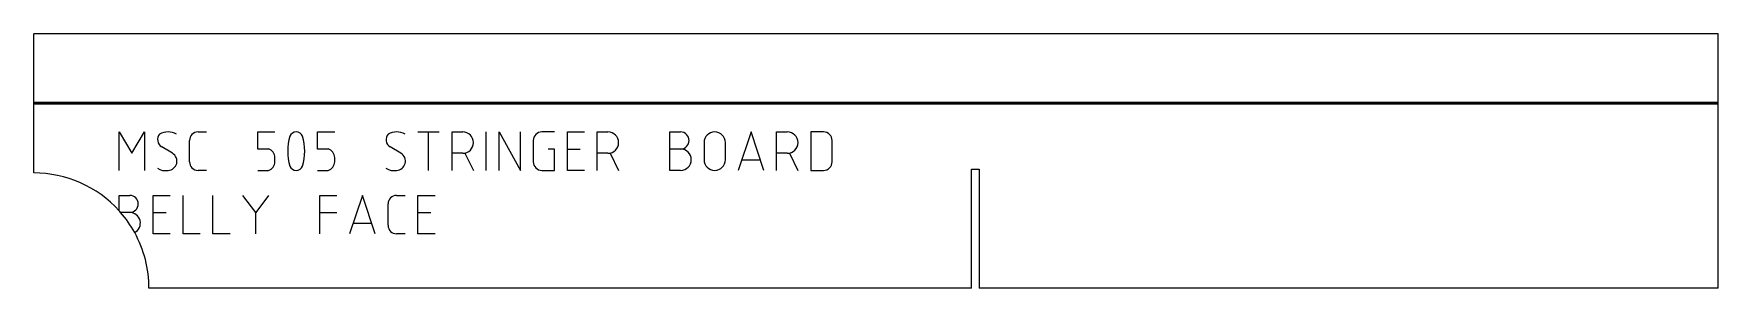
# Model space of a CAD drawing. Header units: millimetres. Extents: x 0 to 438, y 0 to 66.
import ezdxf

# ---------------------------------------------------------------- set-up
doc = ezdxf.new("R2010")
doc.units = ezdxf.units.MM
for name, color, linetype, lineweight in [('IV_BEND', 250, 'Continuous', 50), ('IV_MARK_SURFACE', 2, 'Continuous', 25), ('IV_OUTER_PROFILE', 7, 'Continuous', 5)]:
    doc.layers.add(name, color=color, linetype=linetype, lineweight=lineweight)

msp = doc.modelspace()

# ---------------------------------------------------------------- linework, layer by layer
at = {"layer": 'IV_BEND'}
msp.add_line((0, 48.1), (438.34, 48.1), dxfattribs=at)
at = {"layer": 'IV_MARK_SURFACE'}
for p, q in [((22.21, 30.66), (22.21, 40.66)), ((22.21, 40.66), (25.54, 35.1)), ((25.54, 35.1), (28.87, 40.66)), ((28.87, 40.66), (28.87, 30.66)), ((42.76, 40.66), (44.98, 40.66)), ((58.32, 36.22), (58.32, 40.66)), ((58.32, 40.66), (62.76, 40.66)), ((73.87, 36.22), (73.87, 40.66)), ((73.87, 40.66), (78.32, 40.66)), ((99.98, 40.66), (102.76, 40.66)), ((102.76, 30.66), (102.76, 40.66)), ((102.76, 40.66), (105.54, 40.66)), ((108.87, 35.1), (108.87, 40.66)), ((108.87, 40.66), (111.65, 40.66)), ((117.76, 30.66), (117.76, 40.66)), ((121.1, 30.66), (121.1, 40.66)), ((121.1, 40.66), (126.65, 30.66)), ((126.65, 30.66), (126.65, 40.66)), ((135.54, 40.66), (132.21, 40.66)), ((138.87, 36.22), (138.87, 40.66)), ((138.87, 40.66), (143.32, 40.66)), ((146.65, 35.1), (146.65, 40.66)), ((146.65, 40.66), (149.43, 40.66)), ((165.54, 40.66), (168.32, 40.66)), ((165.54, 36.22), (165.54, 40.66)), ((186.65, 40.66), (183.32, 30.66)), ((189.98, 30.66), (186.65, 40.66)), ((193.32, 35.1), (193.32, 40.66)), ((193.32, 40.66), (196.1, 40.66)), ((202.21, 40.66), (202.21, 30.66)), ((205.54, 40.66), (202.21, 40.66)), ((36.1, 35.1), (33.32, 36.77)), ((40.54, 32.88), (40.54, 38.44)), ((61.1, 36.22), (58.32, 36.22)), ((76.65, 36.22), (73.87, 36.22)), ((95.54, 35.1), (92.76, 36.77)), ((111.65, 35.1), (108.87, 35.1)), ((108.87, 30.66), (108.87, 35.1)), ((112.21, 35.1), (114.43, 30.66)), ((129.98, 38.44), (129.98, 32.88)), ((135.54, 36.22), (133.87, 36.22)), ((135.54, 30.66), (135.54, 36.22)), ((138.87, 30.66), (138.87, 36.22)), ((138.87, 36.22), (142.21, 36.22)), ((149.43, 35.1), (146.65, 35.1)), ((146.65, 30.66), (146.65, 35.1)), ((149.98, 35.1), (152.21, 30.66)), ((168.32, 36.22), (165.54, 36.22)), ((165.54, 30.66), (165.54, 36.22)), ((174.43, 37.88), (174.43, 33.44)), ((179.98, 33.44), (179.98, 37.88)), ((196.1, 35.1), (193.32, 35.1)), ((193.32, 30.66), (193.32, 35.1)), ((196.65, 35.1), (198.87, 30.66)), ((207.76, 32.88), (207.76, 38.44)), ((62.76, 32.88), (62.76, 33.99)), ((78.32, 32.88), (78.32, 33.99)), ((184.43, 33.44), (188.87, 33.44)), ((44.98, 30.66), (42.76, 30.66)), ((58.32, 30.66), (61.1, 30.66)), ((73.87, 30.66), (76.65, 30.66)), ((132.21, 30.66), (135.54, 30.66)), ((143.32, 30.66), (138.87, 30.66)), ((168.32, 30.66), (165.54, 30.66)), ((202.21, 30.66), (205.54, 30.66)), ((22.21, 20.17), (22.21, 24.16)), ((22.21, 24.16), (24.98, 24.16)), ((31.1, 19.72), (31.1, 24.16)), ((31.1, 24.16), (35.54, 24.16)), ((38.87, 14.16), (38.87, 24.16)), ((46.65, 14.16), (46.65, 24.16)), ((57.76, 19.72), (54.43, 24.16)), ((61.1, 24.16), (57.76, 19.72)), ((74.43, 19.72), (74.43, 24.16)), ((74.43, 24.16), (78.87, 24.16)), ((85.54, 24.16), (82.21, 14.16)), ((88.87, 14.16), (85.54, 24.16)), ((92.21, 16.38), (92.21, 21.94)), ((94.43, 24.16), (96.65, 24.16)), ((99.98, 19.72), (99.98, 24.16)), ((99.98, 24.16), (104.43, 24.16)), ((24.98, 19.72), (22.61, 19.72)), ((31.1, 14.16), (31.1, 19.72)), ((31.1, 19.72), (34.43, 19.72)), ((57.76, 14.16), (57.76, 19.72)), ((74.43, 14.16), (74.43, 19.72)), ((74.43, 19.72), (78.87, 19.72)), ((99.98, 14.16), (99.98, 19.72)), ((99.98, 19.72), (103.32, 19.72)), ((35.54, 14.16), (31.1, 14.16)), ((43.32, 14.16), (38.87, 14.16)), ((51.1, 14.16), (46.65, 14.16)), ((83.32, 16.94), (87.76, 16.94)), ((96.65, 14.16), (94.43, 14.16)), ((104.43, 14.16), (99.98, 14.16))]:
    msp.add_line(p, q, dxfattribs=at)
for centre, radius, start, end in [((34.45, 38.67), 2.21, 139.6263, 239.2984), ((34.98, 35.97), 4.69, 61.7153, 118.2847), ((42.76, 38.44), 2.22, 90, 180), ((80.09, 35.66), 13.99, 163.8661, 196.1339), ((68.32, 38.86), 1.8, 22.4119, 157.5881), ((56.54, 35.66), 13.99, 343.8661, 16.1339), ((93.89, 38.67), 2.21, 139.6263, 239.2984), ((94.43, 35.97), 4.69, 61.7153, 118.2847), ((111.65, 37.88), 2.78, 270, 90), ((132.21, 38.44), 2.22, 90, 180), ((149.43, 37.88), 2.78, 270, 90), ((168.32, 38.44), 2.22, 270, 90), ((177.21, 37.88), 2.78, 0, 180), ((196.1, 37.88), 2.78, 270, 90), ((205.54, 38.44), 2.22, 0, 90), ((34.89, 33.05), 2.39, 272.3685, 59.559), ((60.39, 33.95), 2.38, 1.0861, 72.6537), ((75.94, 33.95), 2.38, 1.0861, 72.6537), ((94.33, 33.05), 2.39, 272.3685, 59.559), ((168.32, 33.44), 2.78, 270, 90), ((34.27, 34.33), 3.74, 236.4174, 280.9627), ((42.76, 32.88), 2.22, 180, 270), ((60.39, 32.93), 2.38, 287.3463, 358.9139), ((68.32, 32.48), 1.81, 203.0373, 336.9627), ((75.94, 32.93), 2.38, 287.3463, 358.9139), ((93.72, 34.33), 3.74, 236.4174, 280.9627), ((132.21, 32.88), 2.22, 180, 270), ((177.21, 33.44), 2.78, 180, 0), ((205.54, 32.88), 2.22, 270, 0), ((24.98, 21.94), 2.22, 270, 90), ((94.43, 21.94), 2.22, 90, 180), ((24.98, 16.94), 2.78, 297.6627, 90), ((94.43, 16.38), 2.22, 180, 270)]:
    msp.add_arc(centre, radius, start, end, dxfattribs=at)
at = {"layer": 'IV_OUTER_PROFILE'}
for p, q in [((0, 30), (0, 66.2)), ((438.34, 66.2), (0, 66.2)), ((438.34, 0), (438.34, 66.2)), ((244, 0), (244, 31)), ((244, 31), (246, 31)), ((246, 31), (246, 0)), ((244, 0), (30, 0)), ((438.34, 0), (246, 0))]:
    msp.add_line(p, q, dxfattribs=at)
for start, end in [(42.2498, 90), (41.0923, 42.2498), (28.8601, 41.0923), (0, 28.8601)]:
    msp.add_arc((0, 0), 30, start, end, dxfattribs=at)

doc.saveas('drawing.dxf')
